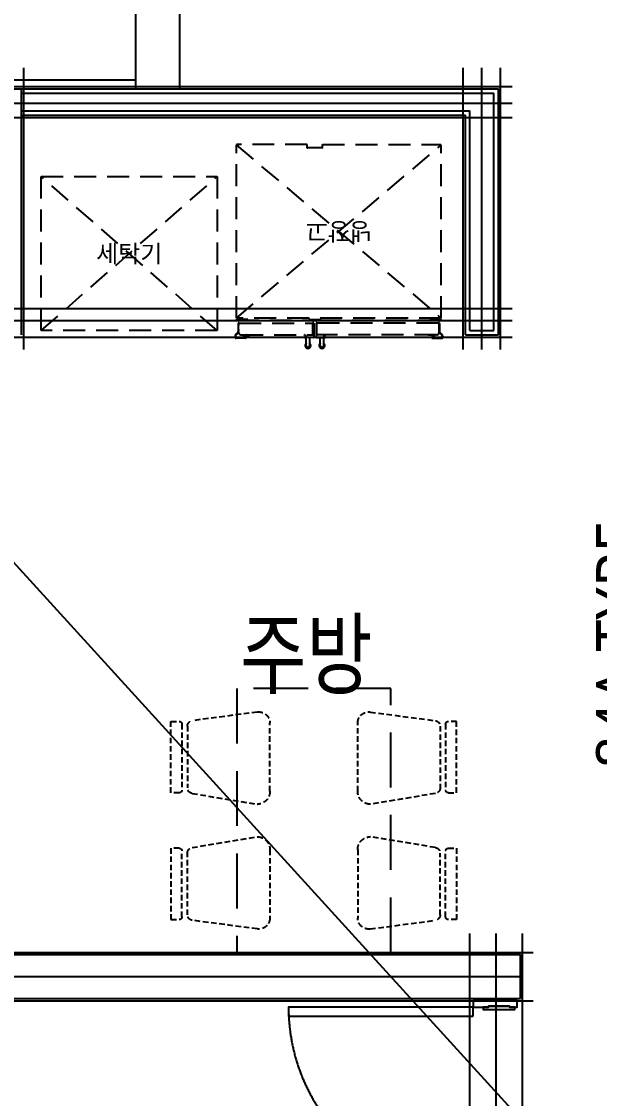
# Model space of a CAD drawing. Header units: millimetres. Extents: x 0 to 1390178, y 0 to 110113.
# Drawn here: x 724302 to 726932, y 27076 to 31977 of the extents above; entities that cross this region are included whole.
import ezdxf
from ezdxf.enums import TextEntityAlignment as Align
from ezdxf.xclip import XClip

# ---------------------------------------------------------------- set-up
doc = ezdxf.new("R2010")
doc.units = ezdxf.units.MM
doc.header["$LTSCALE"] = 100
doc.header["$XCLIPFRAME"] = 0
for name, pattern in [('X - 단위세대 확장형$0$CEN', [62, 60, -1, 0, -1]), ('X - 단위세대 확장형$0$HID', [1.5, 1, -0.5]), ('X - 단위세대 확장형$0$X-55$0$CENTER', [50.8, 31.75, -6.35, 6.35, -6.35]), ('X - 단위세대 확장형$0$X-84$0$HIDDEN', [0.375, 0.25, -0.125])]:
    doc.linetypes.add(name, pattern=pattern)
doc.layers.get('DEFPOINTS').update_dxf_attribs({"color": 145})
for name, color, linetype in [('AA-XXXX-TEXT', 3, 'Continuous'), ('SYM', 7, 'Continuous'), ('X - 단위세대 확장형$0$A-CEN', 1, 'X - 단위세대 확장형$0$CEN'), ('X - 단위세대 확장형$0$A-FIN', 8, 'Continuous'), ('X - 단위세대 확장형$0$A-TILE', 253, 'Continuous'), ('X - 단위세대 확장형$0$AA-EL-PCN4', 4, 'Continuous'), ('X - 단위세대 확장형$0$AA-EL-PCN9', 9, 'Continuous'), ('X - 단위세대 확장형$0$AA-WAXM-CONC', 2, 'Continuous'), ('X - 단위세대 확장형$0$AA-WAXM-DRYW', 7, 'Continuous'), ('X - 단위세대 확장형$0$AA-XXXX-CNTL', 1, 'X - 단위세대 확장형$0$CEN'), ('X - 단위세대 확장형$0$F-KIT', 6, 'Continuous'), ('X - 단위세대 확장형$0$X-84$0$AA-XXXX-PAT3', 8, 'Continuous')]:
    doc.layers.add(name, color=color, linetype=linetype)
doc.layers.add('X - 단위세대 확장형$0$A-door', color=4, linetype='Continuous', lineweight=25)
for name, color, linetype, plot in [('X - 단위세대 확장형$0$A-MC', 171, 'Continuous', False), ('X - 단위세대 확장형$0$DEFPOINT', 163, 'Continuous', False), ('X - 단위세대 확장형$0$X-84$0$defpoint', 17, 'Continuous', False)]:
    doc.layers.add(name, color=color, linetype=linetype, plot=plot)
doc.styles.add('HAUD01', font='Dotum.ttf')
doc.styles.add('X - 단위세대 확장형$0$X-55$0$맑은 고딕', font='malgun.ttf')
doc.styles.add('X - 단위세대 확장형$0$X-84$0$맑은 고딕', font='malgun.ttf')

# ---------------------------------------------------------------- blocks, each defined once
blk = doc.blocks.new('X - 단위세대 확장형$0$X-55$0$638386742643', base_point=(4884442.7, -1807360.7))
at = {"layer": 'X - 단위세대 확장형$0$A-door'}
for points in [[(4884264.8, -1806959.9), (4884264.8, -1806989.9), (4884334.8, -1806989.9), (4884334.8, -1806984.9), (4884429.8, -1806984.9), (4884429.8, -1806989.9), (4884464.8, -1806989.9), (4884464.8, -1806959.9)], [(4884264.8, -1807029.9), (4884264.8, -1806989.9), (4883424.8, -1806989.9), (4883424.8, -1807029.9)], [(4884334.8, -1806984.9), (4884334.8, -1806989.9), (4884309.8, -1806989.9), (4884309.8, -1806999.9), (4884454.8, -1806999.9), (4884454.8, -1806989.9), (4884429.8, -1806989.9), (4884429.8, -1806984.9)], [(4884264.8, -1807859.9), (4884264.8, -1807829.9), (4884334.8, -1807829.9), (4884334.8, -1807834.9), (4884429.8, -1807834.9), (4884429.8, -1807829.9), (4884464.8, -1807829.9), (4884464.8, -1807859.9)], [(4884334.8, -1807834.9), (4884334.8, -1807829.9), (4884309.8, -1807829.9), (4884309.8, -1807819.9), (4884454.8, -1807819.9), (4884454.8, -1807829.9), (4884429.8, -1807829.9), (4884429.8, -1807834.9)]]:
    blk.add_lwpolyline(points, close=True, dxfattribs=at)
at = {"layer": 'X - 단위세대 확장형$0$A-door', "color": 1, "linetype": 'X - 단위세대 확장형$0$X-55$0$CENTER', "ltscale": 5}
blk.add_arc((4884264.8, -1806989.9), 840, 180, 270, dxfattribs=at)
blk = doc.blocks.new('X - 단위세대 확장형$0$A$C738F6F64')
at = {"layer": 'X - 단위세대 확장형$0$F-KIT', "color": 8, "linetype": 'X - 단위세대 확장형$0$HID'}
for p, q in [((-466, -393.7), (466, 393.6)), ((-466, 393.6), (466, -393.7)), ((-464.8, 393.6), (-466, 393.6)), ((-466, -393.7), (-466, 393.6)), ((-463.8, 394.6), (-464.8, 394.6)), ((-464.8, 393.6), (-464.8, 394.6)), ((-463.8, 394.6), (-463.8, 395.8)), ((-143.7, 395.8), (-463.8, 395.8)), ((-143.7, 379.6), (-143.7, 395.8)), ((-73.7, 395.8), (463.8, 395.8)), ((-73.7, 379.6), (-73.7, 395.8)), ((463.8, 394.6), (463.8, 395.8)), ((464.8, 394.6), (463.8, 394.6)), ((464.8, 393.6), (464.8, 394.6)), ((464.8, 393.6), (466, 393.6)), ((466, -393.7), (466, 393.6)), ((-140.7, 379.6), (-143.7, 379.6)), ((-140.7, 379.6), (-140.7, 380.9)), ((-76.7, 380.9), (-140.7, 380.9)), ((-76.7, 379.6), (-76.7, 380.9)), ((-73.7, 379.6), (-76.7, 379.6)), ((464.8, -394.9), (-464.8, -394.9)), ((-464.8, -399.4), (-420.4, -399.4)), ((-464.8, -403.4), (-464.8, -399.4)), ((-464.8, -403.4), (-108.7, -403.4)), ((-458.1, -417.9), (-458.1, -453.2)), ((-457.1, -422.9), (-457.1, -426.4)), ((-456.6, -426.9), (-456.4, -426.9)), ((-456.2, -428.9), (-456.2, -427.1)), ((-456.2, -443.9), (-456.2, -428.9)), ((-456.1, -421.9), (-456.1, -417.9)), ((-456.1, -458.2), (-456.1, -419.9)), ((-455.6, -415.4), (-453.6, -415.4)), ((-453.6, -417.4), (-455.6, -417.4)), ((-453.6, -415.4), (-453.6, -417.4)), ((-453.6, -417.4), (-120.2, -417.4)), ((-415.9, -399.4), (-417.5, -397)), ((-131.7, -398.4), (-133.7, -398.4)), ((-108.7, -401.4), (-128.7, -401.4)), ((-120.2, -415.9), (-120.2, -416.9)), ((-116.7, -415.4), (-119.7, -415.4)), ((-117.7, -467.7), (-117.7, -419.9)), ((-113.7, -418.4), (-113.7, -480.5)), ((-108.7, -401.4), (-108.7, -403.4)), ((-88.7, -401.4), (-108.7, -401.4)), ((-108.7, -403.4), (-88.7, -403.4)), ((-103.7, -418.4), (-103.7, -480.5)), ((-100.7, -415.4), (-97.7, -415.4)), ((-99.7, -467.7), (-99.7, -419.9)), ((-97.2, -415.9), (-97.2, -416.9)), ((453.6, -417.4), (-97.2, -417.4)), ((-88.7, -403.4), (464.8, -403.4)), ((-83.7, -398.4), (-85.7, -398.4)), ((416.8, -398.4), (418.7, -396.4)), ((421.7, -399.4), (464.8, -399.4)), ((455.6, -415.4), (453.6, -415.4)), ((453.6, -415.4), (453.6, -417.4)), ((453.6, -417.4), (455.6, -417.4)), ((456.1, -421.9), (456.1, -417.9)), ((456.1, -458.2), (456.1, -419.9)), ((456.2, -428.9), (456.2, -427.1)), ((456.2, -443.9), (456.2, -428.9)), ((456.6, -426.9), (456.4, -426.9)), ((457.1, -422.9), (457.1, -426.4)), ((458.1, -417.9), (458.1, -453.2)), ((464.8, -399.4), (464.8, -403.4)), ((-472.5, -476), (-472.5, -482.5)), ((-470.5, -482.5), (-470.5, -476)), ((-469.5, -483.5), (-435, -483.5)), ((-423.5, -485.5), (-469.5, -485.5)), ((-467.7, -466.4), (-462.9, -462.8)), ((-466.5, -468), (-461.7, -464.5)), ((-457.1, -446.4), (-457.1, -449.9)), ((-456.6, -445.9), (-456.4, -445.9)), ((-456.2, -445.7), (-456.2, -443.9)), ((-456.1, -450.9), (-456.1, -453.2)), ((-444.1, -470.2), (-120.2, -470.2)), ((-434.5, -470.7), (-434.5, -483)), ((-433, -471.2), (-422.9, -471.2)), ((-432.5, -473.7), (-432.5, -482)), ((-432.3, -473.5), (-423.4, -473.5)), ((-424.5, -483), (-431.5, -483)), ((-424.5, -480), (-424.5, -483)), ((-424.5, -480), (-424.5, -480)), ((-424, -479.5), (-422.7, -479.5)), ((-423.3, -473.4), (-422.3, -472.2)), ((-422.5, -480.5), (-422.5, -479.7)), ((-422.5, -480.5), (-422.5, -484.5)), ((-422.3, -472.2), (-420.3, -472.2)), ((-422.1, -470.7), (-422.2, -470.9)), ((-420.7, -470.2), (-407, -470.2)), ((-420.5, -472.2), (-407, -472.2)), ((-406.5, -470.7), (-406.5, -471.7)), ((-154.7, -470.2), (-156.7, -470.2)), ((-156.7, -472.2), (-156.7, -470.7)), ((-155.8, -473.4), (-156.7, -472.2)), ((-156.7, -480.5), (-156.7, -479.7)), ((-155.2, -479.5), (-156.5, -479.5)), ((-148.9, -473.5), (-155.6, -473.5)), ((-154.7, -480), (-154.7, -480.5)), ((-154.7, -480), (-154.7, -480)), ((-154.7, -480.4), (-149.7, -480.4)), ((-115.7, -482.5), (-154.7, -482.5)), ((-148.7, -473.7), (-148.7, -479.4)), ((-148.7, -518.5), (-148.7, -482.5)), ((-132.7, -518.5), (-132.7, -482.5)), ((-101.7, -482.5), (-62.7, -482.5)), ((444.1, -470.2), (-97.2, -470.2)), ((-84.7, -518.5), (-84.7, -482.5)), ((-68.7, -473.7), (-68.7, -479.4)), ((-68.7, -518.5), (-68.7, -482.5)), ((-68.5, -473.5), (-61.8, -473.5)), ((-62.7, -480.4), (-67.7, -480.4)), ((-62.7, -470.2), (-60.7, -470.2)), ((-62.7, -480), (-62.7, -480.5)), ((-62.7, -480), (-62.7, -480)), ((-62.2, -479.5), (-60.9, -479.5)), ((-61.6, -473.4), (-60.7, -472.2)), ((-60.7, -472.2), (-60.7, -470.7)), ((-60.7, -480.5), (-60.7, -479.7)), ((406.5, -470.7), (406.5, -471.7)), ((420.7, -470.2), (407, -470.2)), ((420.5, -472.2), (407, -472.2)), ((422.4, -472.2), (420.4, -472.2)), ((422.1, -470.7), (422.2, -470.9)), ((423.3, -473.4), (422.4, -472.2)), ((422.5, -480.5), (422.5, -479.7)), ((422.5, -480.5), (422.5, -484.5)), ((424, -479.5), (422.7, -479.5)), ((433, -471.2), (422.9, -471.2)), ((432.3, -473.5), (423.4, -473.5)), ((423.5, -485.5), (469.5, -485.5)), ((424.5, -480), (424.5, -483)), ((424.5, -480), (424.5, -480)), ((424.5, -483), (431.5, -483)), ((432.5, -473.7), (432.5, -482)), ((434.5, -470.7), (434.5, -483)), ((469.5, -483.5), (435, -483.5)), ((456.1, -450.9), (456.1, -453.2)), ((456.2, -445.7), (456.2, -443.9)), ((456.6, -445.9), (456.4, -445.9)), ((457.1, -446.4), (457.1, -449.9)), ((466.5, -468), (461.8, -464.5)), ((467.7, -466.4), (462.9, -462.8)), ((470.5, -482.5), (470.5, -476)), ((472.5, -476), (472.5, -482.5))]:
    blk.add_line(p, q, dxfattribs=at)
blk.add_lwpolyline([(-463.8, 395.8), (-466, 395.8), (-466, 393.6), (-463.8, 393.6)], close=True, dxfattribs=at)
for centre, radius, start, end in [((-464.8, -393.7), 1.2, 180, 270), ((-455.6, -417.9), 2.5, 90, 180), ((-456.6, -422.9), 0.5, 90, 180), ((-456.6, -426.4), 0.5, 180, 270), ((-456.6, -421.9), 0.5, 270, 0), ((-456.4, -427.1), 0.2, 0, 90), ((-455.6, -417.9), 0.5, 90, 180), ((-453.6, -419.9), 2.5, 90, 180), ((-420.8, -398.4), 5, 270, 347.8398), ((-420.4, -396.4), 3, 270, 348.0765), ((-128.7, -398.4), 5, 180.5, 270), ((-128.7, -398.4), 3, 180.5, 270), ((-119.7, -415.9), 0.5, 90, 180), ((-119.7, -416.9), 0.5, 180, 270), ((-120.2, -419.9), 2.5, 0, 90), ((-116.7, -418.4), 3, 0, 90), ((-100.7, -418.4), 3, 90, 180), ((-97.2, -419.9), 2.5, 90, 180), ((-97.7, -415.9), 0.5, 0, 90), ((-97.7, -416.9), 0.5, 270, 0), ((-88.7, -398.4), 5, 270, 359.5), ((-88.7, -398.4), 3, 270, 359.5), ((421.8, -398.4), 5, 180.5, 270), ((421.7, -396.4), 3, 180.5, 270), ((453.6, -419.9), 2.5, 0, 90), ((455.6, -417.9), 2.5, 0, 90), ((455.6, -417.9), 0.5, 0, 90), ((456.6, -421.9), 0.5, 180, 270), ((456.4, -427.1), 0.2, 90, 180), ((456.6, -422.9), 0.5, 0, 90), ((456.6, -426.4), 0.5, 270, 0), ((464.8, -393.7), 1.2, 270, 0), ((-460.5, -476), 12, 126.6144, 180), ((-469.5, -482.5), 3, 180, 270), ((-460.5, -476), 10, 126.6144, 180), ((-469.5, -482.5), 1, 180, 270), ((-470.1, -453.2), 12, 306.6144, 0), ((-470.1, -453.2), 14, 306.6144, 346.2709), ((-456.6, -446.4), 0.5, 90, 180), ((-456.6, -449.9), 0.5, 180, 270), ((-456.6, -450.9), 0.5, 0, 90), ((-470.1, -453.2), 14, 346.2709, 0), ((-456.4, -445.7), 0.2, 270, 0), ((-444.1, -458.2), 12, 180, 270), ((-435, -483), 0.5, 270, 0), ((-434, -470.7), 0.5, 90, 180), ((-434, -470.7), 0.5, 0, 90), ((-433, -470.7), 0.5, 180, 270), ((-432.3, -473.7), 0.2, 90, 180), ((-431.5, -482), 1, 180, 270), ((-424, -480), 0.5, 90, 180), ((-423.5, -484.5), 1, 270, 0), ((-423.4, -473.3), 0.2, 270, 322.4314), ((-422.9, -470.2), 1, 270, 315), ((-422.7, -479.7), 0.2, 0, 90), ((-422.3, -472.4), 0.2, 90, 142.4314), ((-420.7, -472.2), 2, 90, 135), ((-407, -470.7), 0.5, 0, 90), ((-407, -471.7), 0.5, 270, 0), ((-156.2, -470.7), 0.5, 90, 180), ((-156.5, -479.7), 0.2, 90, 180), ((-154.7, -480.5), 2, 180, 270), ((-155.6, -473.3), 0.2, 217.5686, 270), ((-155.2, -480), 0.5, 0, 90), ((-149.7, -479.4), 1, 270, 0), ((-148.9, -473.7), 0.2, 0, 90), ((-120.2, -467.7), 2.5, 270, 0), ((-115.7, -480.5), 2, 270, 0), ((-101.7, -480.5), 2, 180, 270), ((-97.2, -467.7), 2.5, 180, 270), ((-68.5, -473.7), 0.2, 90, 180), ((-67.7, -479.4), 1, 180, 270), ((-62.2, -480), 0.5, 90, 180), ((-62.7, -480.5), 2, 270, 0), ((-61.8, -473.3), 0.2, 270, 322.4314), ((-61.2, -470.7), 0.5, 0, 90), ((-60.9, -479.7), 0.2, 0, 90), ((407, -470.7), 0.5, 90, 180), ((407, -471.7), 0.5, 180, 270), ((420.7, -472.2), 2, 45, 90), ((422.9, -470.2), 1, 225, 270), ((422.3, -472.4), 0.2, 37.5686, 90), ((422.7, -479.7), 0.2, 90, 180), ((423.5, -484.5), 1, 180, 270), ((423.4, -473.3), 0.2, 217.5686, 270), ((424, -480), 0.5, 0, 90), ((431.5, -482), 1, 270, 0), ((432.3, -473.7), 0.2, 0, 90), ((433, -470.7), 0.5, 270, 0), ((434, -470.7), 0.5, 90, 180), ((434, -470.7), 0.5, 0, 90), ((435, -483), 0.5, 180, 270), ((444.1, -458.2), 12, 270, 0), ((456.6, -450.9), 0.5, 90, 180), ((470.1, -453.2), 14, 180, 193.7291), ((456.4, -445.7), 0.2, 180, 270), ((470.1, -453.2), 14, 193.7291, 233.3856), ((456.6, -446.4), 0.5, 0, 90), ((456.6, -449.9), 0.5, 270, 0), ((470.1, -453.2), 12, 180, 233.3856), ((460.5, -476), 10, 0, 53.3856), ((460.5, -476), 12, 0, 53.3856), ((469.5, -482.5), 3, 270, 0), ((469.5, -482.5), 1, 270, 0), ((-140.7, -518.5), 13, 127.9799, 52.0201), ((-140.7, -518.5), 8, 180, 0), ((-76.7, -518.5), 13, 127.9799, 52.0201), ((-76.7, -518.5), 8, 180, 0)]:
    blk.add_arc(centre, radius, start, end, dxfattribs=at)
at = {"layer": 'X - 단위세대 확장형$0$DEFPOINT', "style": 'X - 단위세대 확장형$0$X-55$0$맑은 고딕'}
blk.add_text('냉장고', height=80, rotation=180, dxfattribs=at).set_placement((0, 0), align=Align.MIDDLE_CENTER)
blk = doc.blocks.new('X - 단위세대 확장형$0$A$C23D95991')
at = {"layer": 'X - 단위세대 확장형$0$F-KIT', "color": 8, "linetype": 'X - 단위세대 확장형$0$HID'}
for p, q in [((-400, -350), (400, 350)), ((400, -350), (-400, 350))]:
    blk.add_line(p, q, dxfattribs=at)
blk.add_lwpolyline([(-400, -350), (-400, 350), (400, 350), (400, -350)], close=True, dxfattribs=at)
at = {"layer": 'X - 단위세대 확장형$0$DEFPOINT', "style": 'X - 단위세대 확장형$0$X-55$0$맑은 고딕'}
blk.add_text('세탁기', height=80, dxfattribs=at).set_placement((0, 0), align=Align.MIDDLE_CENTER)
blk = doc.blocks.new('X - 단위세대 확장형$0$X-84$0$555s')
at = {"layer": 'X - 단위세대 확장형$0$X-84$0$AA-XXXX-PAT3', "linetype": 'X - 단위세대 확장형$0$X-84$0$HIDDEN', "ltscale": 10}
blk.add_lwpolyline([(6518591.9, -1407161.4), (6517891.9, -1407161.4), (6517891.9, -1405961.4), (6518591.9, -1405961.4)], close=True, dxfattribs=at)
at = {"layer": 'X - 단위세대 확장형$0$X-84$0$AA-XXXX-PAT3', "linetype": 'X - 단위세대 확장형$0$X-84$0$HIDDEN'}
for points in [[(6517666.9, -1406413.3, 0.375902), (6517688.6, -1406438.1), (6517985.3, -1406487.6, 0.415324), (6518041.9, -1406428.1), (6518041.9, -1406117.3, 0.453592), (6517985.3, -1406067.7), (6517688.6, -1406107.3, 0.375902), (6517666.9, -1406132)], [(6518816.9, -1406413.3, -0.375902), (6518795.2, -1406438.1), (6518498.5, -1406487.6, -0.415324), (6518441.9, -1406428.1), (6518441.9, -1406117.3, -0.453592), (6518498.5, -1406067.7), (6518795.2, -1406107.3, -0.375902), (6518816.9, -1406132)], [(6517591.9, -1406110.2), (6517629.4, -1406110.2, -0.414214), (6517641.9, -1406122.7), (6517641.9, -1406422.7, -0.414214), (6517629.4, -1406435.2), (6517591.9, -1406435.2)], [(6518891.9, -1406110.2), (6518854.4, -1406110.2, 0.414214), (6518841.9, -1406122.7), (6518841.9, -1406422.7, 0.414214), (6518854.4, -1406435.2), (6518891.9, -1406435.2)], [(6517666.9, -1406709.5, -0.375902), (6517688.6, -1406684.7), (6517985.3, -1406635.2, -0.415324), (6518041.9, -1406694.7), (6518041.9, -1407005.5, -0.453592), (6517985.3, -1407055.1), (6517688.6, -1407015.5, -0.375902), (6517666.9, -1406990.7)], [(6518816.9, -1406709.5, 0.375902), (6518795.2, -1406684.7), (6518498.5, -1406635.2, 0.415324), (6518441.9, -1406694.7), (6518441.9, -1407005.5, 0.453592), (6518498.5, -1407055.1), (6518795.2, -1407015.5, 0.375902), (6518816.9, -1406990.7)], [(6517591.9, -1407012.6), (6517629.4, -1407012.6, 0.414214), (6517641.9, -1407000.1), (6517641.9, -1406700.1, 0.414214), (6517629.4, -1406687.6), (6517591.9, -1406687.6)], [(6518891.9, -1407012.6), (6518854.4, -1407012.6, -0.414214), (6518841.9, -1407000.1), (6518841.9, -1406700.1, -0.414214), (6518854.4, -1406687.6), (6518891.9, -1406687.6)]]:
    blk.add_lwpolyline(points, format="xyb", close=True, dxfattribs=at)
blk = doc.blocks.new('X - 단위세대 확장형$0$A$Cbc2b9392')
at = {"layer": 'X - 단위세대 확장형$0$A-CEN'}
for p, q in [((-5175, -4186.5), (-5175, -2905.4)), ((-8459.9, -3065), (-5036.8, -3065)), ((-8459.9, -4055), (-5036.8, -4055))]:
    blk.add_line(p, q, dxfattribs=at)
at = {"layer": 'X - 단위세대 확장형$0$A-FIN'}
for p in [(-8010, -3000), (-7270, -4120)]:
    blk.add_line(p, (-7270, -3000), dxfattribs=at)
at = {"layer": 'X - 단위세대 확장형$0$A-MC'}
for p, q in [((-7260, -4186.5), (-7260, -2905.4)), ((-5260, -4186.5), (-5260, -2905.4)), ((-5090, -4186.5), (-5090, -2905.4)), ((-8459.9, -2990), (-5036.8, -2990)), ((-8459.9, -3130), (-5036.8, -3130)), ((-8459.9, -4000), (-5036.8, -4000)), ((-8459.9, -4130), (-5036.8, -4130)), ((-5230, -11486.8), (-5230, -6843.6)), ((-4990, -11486.8), (-4990, -6843.6)), ((-8459.9, -6930), (-4941.8, -6930)), ((-8459.9, -7150), (-4941.8, -7150))]:
    blk.add_line(p, q, dxfattribs=at)
at = {"layer": 'X - 단위세대 확장형$0$A-TILE'}
blk.add_line((-8229, -2960), (-6750, -2960), dxfattribs=at)
at = {"layer": 'X - 단위세대 확장형$0$AA-EL-PCN4'}
blk.add_line((-6750, -3000), (-6750, -1760), dxfattribs=at)
at = {"layer": 'X - 단위세대 확장형$0$AA-EL-PCN9'}
blk.add_line((-6550, -3000), (-6550, -1760), dxfattribs=at)
at = {"layer": 'X - 단위세대 확장형$0$AA-WAXM-CONC'}
for p, q in [((-8140, -6940), (-5000, -6940)), ((-5000, -7140), (-5000, -6940)), ((-8140, -7140), (-5000, -7140))]:
    blk.add_line(p, q, dxfattribs=at)
at = {"layer": 'X - 단위세대 확장형$0$AA-WAXM-DRYW'}
for p, q in [((-7270, -3000), (-5100, -3000)), ((-7270, -3120), (-7270, -3000)), ((-7270, -3020), (-5120, -3020)), ((-5120, -4100), (-5120, -3020)), ((-5100, -4120), (-5100, -3000)), ((-7270, -3100), (-5230, -3100)), ((-7270, -3120), (-5250, -3120)), ((-5250, -4120), (-5250, -3120)), ((-5230, -4100), (-5230, -3100)), ((-5230, -4100), (-5120, -4100)), ((-5250, -4120), (-5100, -4120))]:
    blk.add_line(p, q, dxfattribs=at)
at = {"layer": 'X - 단위세대 확장형$0$AA-XXXX-CNTL'}
for p, q in [((-5110, -11486.8), (-5110, -6843.6)), ((-8459.9, -7040), (-5000, -7040))]:
    blk.add_line(p, q, dxfattribs=at)
at = {"layer": 'X - 단위세대 확장형$0$X-84$0$defpoint'}
blk.add_lwpolyline([(-5262.2, -3100), (-5260, -3100), (-5260, -3102.2)], dxfattribs=at)
for name, p in [('X - 단위세대 확장형$0$A$C738F6F64', (-5826, -3649.8)), ('X - 단위세대 확장형$0$A$C23D95991', (-6780, -3750))]:
    blk.add_blockref(name, p)
at = {"linetype": 'X - 단위세대 확장형$0$X-84$0$HIDDEN', "xscale": -1, "rotation": 180}
blk.add_blockref('X - 단위세대 확장형$0$X-84$0$555s', (-6524181.9, -1412891.4), dxfattribs=at)
at = {"layer": 'X - 단위세대 확장형$0$A-door'}
blk.add_blockref('X - 단위세대 확장형$0$X-55$0$638386742643', (-5037.1, -7550.8), dxfattribs=at)
at = {"layer": 'X - 단위세대 확장형$0$DEFPOINT', "style": 'X - 단위세대 확장형$0$X-84$0$맑은 고딕'}
blk.add_text('84A TYPE', height=200, rotation=90, dxfattribs=at).set_placement((-4555.4, -5530), align=Align.MIDDLE_CENTER)
blk = doc.blocks.new('X - 단위세대 확장형', base_point=(-475.4, -286.7))
blk.add_blockref('X - 단위세대 확장형$0$A$Cbc2b9392', (78822, 50563.1))
blk = doc.blocks.new('20220114_기준층 실명')
at = {"layer": 'AA-XXXX-TEXT', "style": 'HAUD01', "width": 0.8}
blk.add_text('주방', height=300, dxfattribs=at).set_placement((-9941.1, 11787.7), align=Align.MIDDLE_CENTER)
blk = doc.blocks.new('X - CORE', base_point=(-475.4, -286.7))
at = {"layer": 'DEFPOINTS'}
blk.add_line((34027.2, -11180.9), (14850, 9860), dxfattribs=at)
blk = doc.blocks.new('X - 평면도', base_point=(-475.4, -286.7))
blk.add_blockref('X - CORE', (1056136.6, 44096.4))

msp = doc.modelspace()

# ---------------------------------------------------------------- block references
at = {"layer": 'SYM'}
ref = msp.add_blockref('X - 단위세대 확장형', (652274.7, -16179.1), dxfattribs=at)
XClip(ref).set_block_clipping_path([(27286.2339647645, 22495.2025850526), (88213.6007378809, 68689.6277392105)])

# ---------------------------------------------------------------- next in the draw order: block references
ref = msp.add_blockref('X - 평면도', (-355725.3, -16179.1))
XClip(ref).set_block_clipping_path([(1027249.9161542748, 15892.4151621381), (1111249.9161542747, 75292.4151621381)])

# ---------------------------------------------------------------- next in the draw order: block references
at = {"layer": 'AA-XXXX-TEXT'}
msp.add_blockref('20220114_기준층 실명', (735539.4, 17309.8), dxfattribs=at)

doc.saveas('drawing.dxf')
